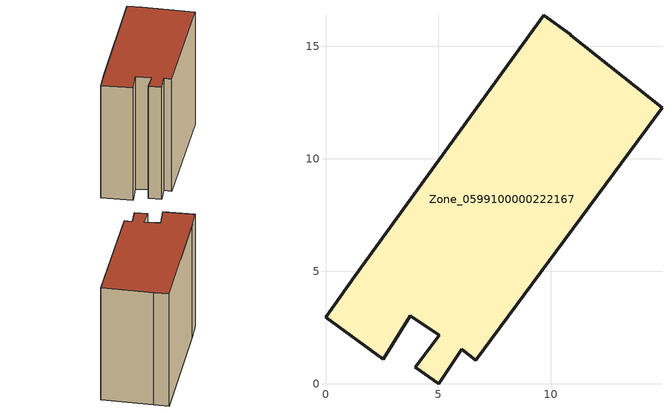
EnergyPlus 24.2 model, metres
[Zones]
Zone_0599100000222167
 floor ground (C_G): 10.9,15.48 14.95,12.27 6.68,1.06 6.06,1.55 5.04,0 3.99,0.74 5.06,2.16 3.77,3.02 2.57,1.1 0,2.97 1.29,4.79 9.69,16.39 10.88,15.54 z0
 wall outside (C_F): 1.29,4.79 0,2.97 2.57,1.1 3.77,3.02 5.06,2.16 3.99,0.74 5.04,0 6.06,1.55 6.68,1.06 14.95,12.27 10.9,15.48 10.88,15.54 9.69,16.39 1.29,4.79 z0:12.13
 roof outside (C_R): 10.88,15.54 9.69,16.39 1.29,4.79 0,2.97 2.57,1.1 3.77,3.02 5.06,2.16 3.99,0.74 5.04,0 6.06,1.55 6.68,1.06 14.95,12.27 10.9,15.48 z12.13
[BUILDING]
Pand.0599100000222167: North Axis=0; Terrain=City; Loads Convergence Tolerance Value=0.04; Temperature Convergence Tolerance Value=0.4; Solar Distribution=FullExterior; Maximum Number of Warmup Days=25; Minimum Number of Warmup Days=1
[Site:Location]
Rotterdam.The.Hague.AP_ZH_NLD Design_Conditions: Latitude=51.96; Longitude=4.45; Time Zone=1; Elevation=-4.5
[SITE:GROUNDTEMPERATURE:BUILDINGSURFACE]
18, 18, 18, 18, 18, 18, 18, 18, 18, 18, 18, 18
[MATERIAL] Thermal Absorptance=0.9; Solar Absorptance=0.7; Visible Absorptance=0.7
Name | Roughness | Thickness | Conductivity | Density | Specific Heat
G.TI.1946 | MediumSmooth | 0.15 | 1 | 540 | 1210
F.TI.1946 | Rough | 0.3 | 0.857143 | 1920 | 840
R.TI.1946 | MediumRough | 0.2 | 0.1 | 1500 | 1000
[CONSTRUCTION]
C_G: G.TI.1946
C_F: F.TI.1946
C_R: R.TI.1946
[ZONE]
Zone_0599100000222167: Type=1; Multiplier=1; Ceiling Height=Autocalculate; Volume=Autocalculate; Floor Area=autocalculate; Part of Total Floor Area=Yes
[ZONEINFILTRATION:DESIGNFLOWRATE]
Infil_Zone_0599100000222167: Zone or ZoneList or Space or SpaceList=Zone_0599100000222167; Schedule=AlwaysOn; Design Flow Rate Calculation Method=Flow/Area; Flow Rate per Floor Area=0.003; Constant Term Coefficient=1; Temperature Term Coefficient=0; Velocity Term Coefficient=0; Velocity Squared Term Coefficient=0
[HVACTEMPLATE:ZONE:IDEALLOADSAIRSYSTEM]
Zone_0599100000222167: Maximum Heating Supply Air Temperature=50; Minimum Cooling Supply Air Temperature=13; Maximum Heating Supply Air Humidity Ratio=0.0156; Minimum Cooling Supply Air Humidity Ratio=0.0077; Heating Limit=NoLimit; Cooling Limit=NoLimit; Dehumidification Control Type=ConstantSensibleHeatRatio; Cooling Sensible Heat Ratio=0.7; Dehumidification Setpoint=60; Humidification Control Type=None; Humidification Setpoint=30; Outdoor Air Method=None; Outdoor Air Flow Rate per Person=0.00944; Outdoor Air Flow Rate per Zone Floor Area=0; Outdoor Air Flow Rate per Zone=0; Demand Controlled Ventilation Type=None; Outdoor Air Economizer Type=NoEconomizer; Heat Recovery Type=None; Sensible Heat Recovery Effectiveness=0.7; Latent Heat Recovery Effectiveness=0.65
[ZONECONTROL:THERMOSTAT]
ThermostatControl_Zone_0599100000222167: Zone or ZoneList=Zone_0599100000222167; Control Type Schedule=DualSetpointControlType; Control 1=Thermostat_Zone_0599100000222167; Temperature Difference Between Cutout And Setpoint=0
[THERMOSTATSETPOINT:DUALSETPOINT]
Thermostat_Zone_0599100000222167: Heating Setpoint Temperature Schedule=HeatingSetpoint_Zone_0599100000222167; Cooling Setpoint Temperature Schedule=CoolingSetpoint_Zone_0599100000222167
[SCHEDULE:COMPACT]
HeatingSetpoint_Zone_0599100000222167: Through: 12/31, For: AllDays, Until: 24:00, 21
CoolingSetpoint_Zone_0599100000222167: Through: 12/31, For: AllDays, Until: 24:00, 24
DualSetpointControlType: Through: 12/31, For: AllDays, Until: 24:00, 4
AlwaysOn: Through: 12/31, For: AllDays, Until: 24:00, 1
